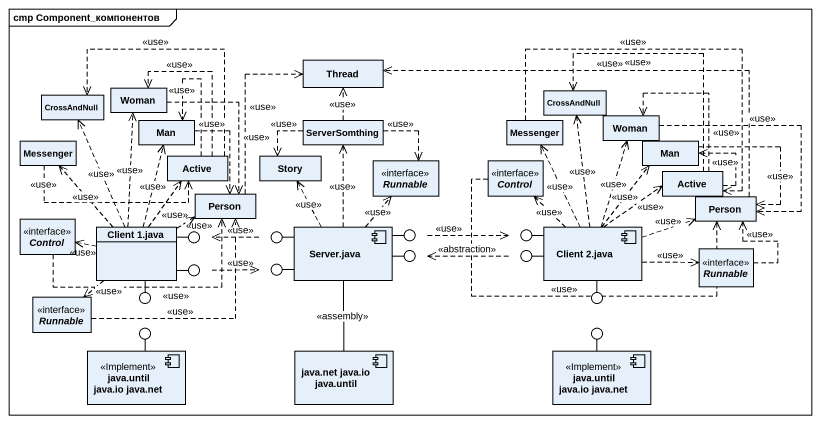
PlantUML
@startuml
mainframe cmp Component_компонентов
allowmixing
hide circle
hide empty members
class CrossAndNull
class Woman
class Thread
class "CrossAndNull" as CrossAndNull_2
class Man
class ServerSomthing
class Messenger
class "Woman" as Woman_2
class "Messenger" as Messenger_2
class Active
class Story
interface Runnable
interface "Control" as Control_
class "Man" as Man_2
class "Active" as Active_2
class "Person" as Person_
class "Person" as Person__2
interface "Control" as Control__2
class "Client 1.java" as Client_1_java
() " " as lollipop1
() " " as lollipop2
component "Server.java" as Server_java
() " " as lollipop3
() " " as lollipop4
() " " as lollipop5
() " " as lollipop6
component "Client 2.java" as Client_2_java
interface "Runnable" as Runnable_2
interface "Runnable" as Runnable_3
() " " as lollipop7
() " " as lollipop8
() " " as lollipop9
() " " as lollipop10
() " " as lollipop11
() " " as lollipop12
component "java.until java.io java.net" as java_until_java_io_java_net <<Implement>>
component "java.net java.io java.until" as java_net_java_io_java_until
component "java.until java.io java.net" as java_until_java_io_java_net_2 <<Implement>>
Client_1_java -right- lollipop1
Server_java -left- lollipop2
Server_java -right- lollipop3
Server_java -right- lollipop4
Client_2_java -left- lollipop5
Client_2_java -left- lollipop6
Client_1_java -- lollipop7
Client_1_java -right- lollipop8
Server_java -left- lollipop9
Client_2_java -- lollipop10
java_until_java_io_java_net -up- lollipop11
java_until_java_io_java_net_2 -up- lollipop12
Woman ..> Person_ : <<use>>
Man ..> Person_ : <<use>>
ServerSomthing .up.> Thread : <<use>>
ServerSomthing ..> Story : <<use>>
ServerSomthing ..> Runnable : <<use>>
Messenger .right.> Active_2 : <<use>>
Woman_2 ..> Person__2 : <<use>>
Messenger_2 .right.> Active : <<use>>
Active .left.> CrossAndNull : <<use>>
Active .up.> Woman : <<use>>
Active .up.> Man : <<use>>
Control_ .right.> Person__2 : <<use>>
Man_2 ..> Person__2 : <<use>>
Active_2 .up.> CrossAndNull_2 : <<use>>
Active_2 .up.> Woman_2 : <<use>>
Active_2 .up.> Man_2 : <<use>>
Person_ .up.> Thread : <<use>>
Person__2 .left.> Thread : <<use>>
Control__2 .right.> Person_ : <<use>>
Client_1_java .up.> CrossAndNull : <<use>>
Client_1_java .up.> Woman : <<use>>
Client_1_java .up.> Man : <<use>>
Client_1_java .up.> Messenger_2 : <<use>>
Client_1_java .up.> Active : <<use>>
Client_1_java .right.> Person_ : <<use>>
Client_1_java .left.> Control__2 : <<use>>
Client_1_java ..> Runnable_3 : <<use>>
lollipop2 .left.> lollipop1 : <<use>>
Server_java .up.> ServerSomthing : <<use>>
Server_java .up.> Story : <<use>>
Server_java .up.> Runnable : <<use>>
Server_java -- java_net_java_io_java_until : <<assembly>>
lollipop4 .right.> lollipop6 : <<use>>
lollipop5 .left.> lollipop3 : <<abstraction>>
Client_2_java .up.> CrossAndNull_2 : <<use>>
Client_2_java .up.> Messenger : <<use>>
Client_2_java .up.> Woman_2 : <<use>>
Client_2_java .up.> Control_ : <<use>>
Client_2_java .up.> Man_2 : <<use>>
Client_2_java .up.> Active_2 : <<use>>
Client_2_java .right.> Person__2 : <<use>>
Client_2_java .right.> Runnable_2 : <<use>>
Runnable_2 .up.> Person__2 : <<use>>
Runnable_3 .up.> Person_ : <<use>>
lollipop8 .right.> lollipop9 : <<use>>
@enduml
